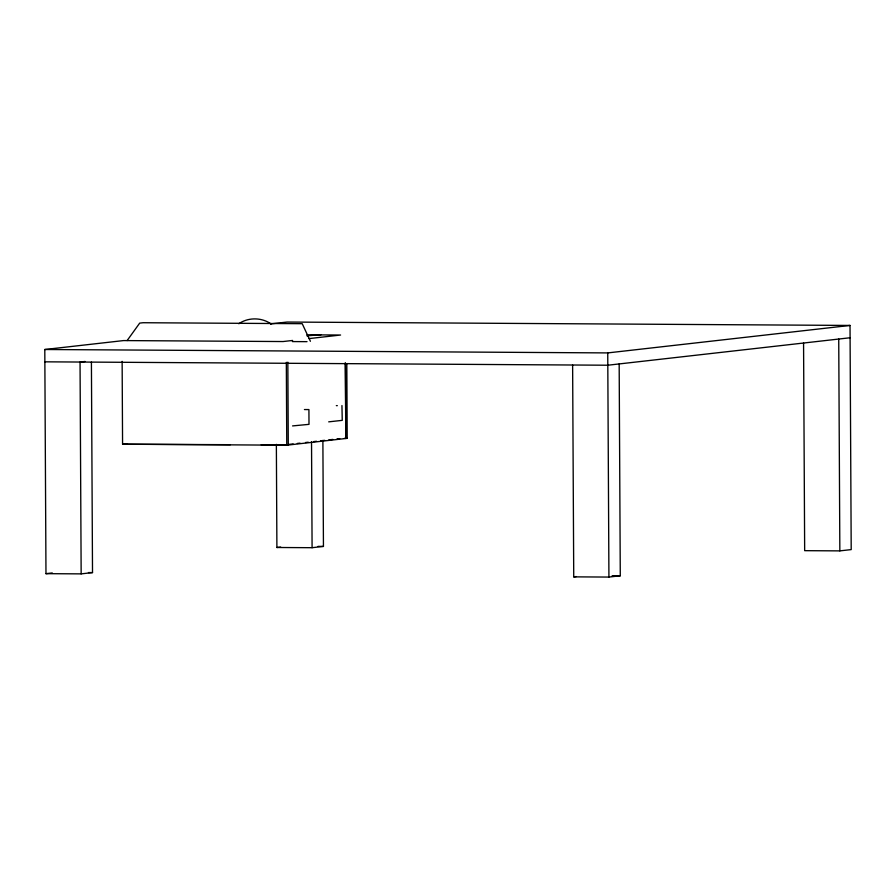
<?xml version="1.0" encoding="UTF-8"?>
<svg xmlns="http://www.w3.org/2000/svg" width="896" height="896" viewBox="0 0 896 896"><rect width="100%" height="100%" fill="white"/><g stroke="black" fill="none" stroke-linecap="round" stroke-linejoin="round"><path stroke-width="1.34" d="M127.12 340.581L139.698 323.109L143.08 322.728L302.221 323.691L310.408 341.275M238.795 323.758C248.248 317.184 261.666 317.318 271.051 323.926M91.414 362.141L92.512 572.589L81.155 573.877L45.976 573.664L44.8 349.507L123.547 340.581L283.046 341.544L292.634 340.458M270.558 323.915L287.078 322.045L850.024 325.438L851.2 549.606L839.843 550.883L804.664 550.67L803.566 343.011M85.098 361.469L80.046 362.04L81.155 573.877M321.07 334.712L306.914 335.832M309.075 338.598L340.581 335.026L307.003 334.824M44.8 349.507L607.746 352.912L850.024 325.438M850.091 337.758L607.813 365.221L44.867 361.827M289.061 444.382L293.171 443.912M297.282 443.453L300.026 443.139M305.502 442.523L308.246 442.21M313.723 441.582L316.467 441.28M320.578 440.81L324.688 440.339M328.798 439.88L332.909 439.41M337.019 438.95L339.752 438.637M122.136 361.357L122.573 444.214L286.765 445.2L347.211 438.334L346.819 363.765M45.976 573.664L52.282 572.947M276.36 444.36L276.898 547.49L280.683 547.064M276.898 547.49L312.088 547.702L323.445 546.414L322.885 440.496M572.622 365.008L573.731 576.856L576.262 576.565M573.731 576.856L608.922 577.069L620.278 575.781L619.17 363.933M292.566 425.914L308.997 424.357L308.918 409.573L304.427 409.55M127.478 444.203L122.573 444.214L230.418 444.685M337.322 405.653L336.336 405.63M292.365 341.578L307.026 341.656M328.698 421.848L342.25 420.358L341.947 405.541M344.434 438.323L347.211 438.334M261.195 444.864L288.277 445.032L287.84 362.174M318.024 546.381L323.445 546.414M88.458 572.566L92.512 572.589M612.158 575.725L620.278 575.781M838.734 339.046L839.843 550.883M607.746 352.912L608.922 577.069M345.43 363.944L345.822 438.514L345.307 362.667M311.528 441.784L312.088 547.702M286.328 362.342L286.765 445.2"/></g></svg>
